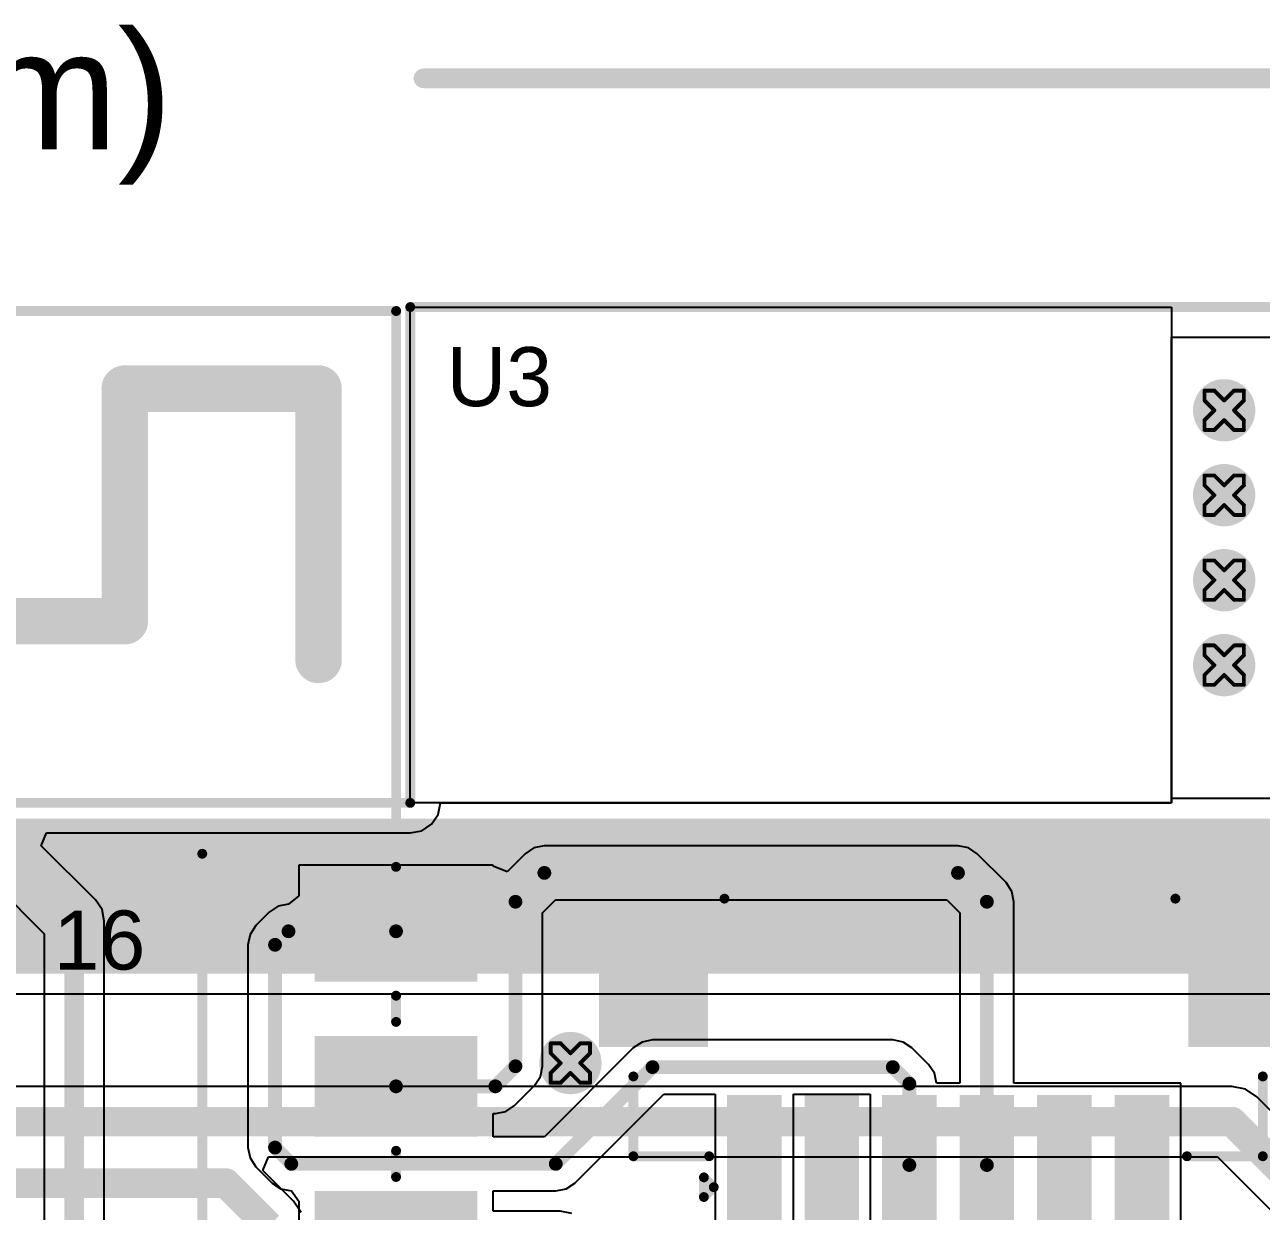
# Model space of a CAD drawing. Header units: inches. Extents: x -1 to 351, y 0 to 83.
# Drawn here: x 50.21 to 66.16, y 20.34 to 35.64 of the extents above; entities that cross this region are included whole.
import ezdxf

# ---------------------------------------------------------------- set-up
doc = ezdxf.new("R2010")
doc.units = ezdxf.units.IN
for name, color, linetype in [('Board Outline', 216, 'Continuous'), ('Bottom Layer', 5, 'Continuous'), ('Bottom Solder', 6, 'Continuous'), ('Dimensions', 6, 'Continuous'), ('Drill Drawing', 1, 'Continuous'), ('Multi-Layer', 9, 'Continuous'), ('Top Layer', 1, 'Continuous'), ('Top Overlay', 2, 'Continuous'), ('Top Paste', 8, 'Continuous'), ('Top Solder', 216, 'Continuous'), ('Via Holes', 16, 'Continuous')]:
    doc.layers.add(name, color=color, linetype=linetype)
doc.styles.add('Arial', font='', dxfattribs={"height": 0.2})
doc.styles.get('Arial').set_extended_font_data('Arial')

# ---------------------------------------------------------------- blocks, each defined once
blk = doc.blocks.new('BW16_7')
at = {"layer": 'Top Layer'}
for points in [[(9, 7.6), (9, 6.4), (7, 6.4), (7, 7.6)], [(9, 5.6), (9, 4.4), (7, 4.4), (7, 5.6)], [(9, 3.6), (9, 2.4), (7, 2.4), (7, 3.6)]]:
    blk.add_hatch(color=1, dxfattribs=at).paths.add_polyline_path(points)
at = {"layer": 'Top Paste'}
for points in [[(9, 7.6), (9, 6.4), (7, 6.4), (7, 7.6)], [(9, 5.6), (9, 4.4), (7, 4.4), (7, 5.6)], [(9, 3.6), (9, 2.4), (7, 2.4), (7, 3.6)]]:
    blk.add_hatch(color=8, dxfattribs=at).paths.add_polyline_path(points)
at = {"layer": 'Top Solder'}
for points in [[(9.05, 7.65), (9.05, 6.35), (6.95, 6.35), (6.95, 7.65)], [(9.05, 5.65), (9.05, 4.35), (6.95, 4.35), (6.95, 5.65)], [(9.05, 3.65), (9.05, 2.35), (6.95, 2.35), (6.95, 3.65)]]:
    blk.add_hatch(color=216, dxfattribs=at).paths.add_polyline_path(points)
at = {"layer": 'Top Overlay'}
for points in [[(-8, 15, 0.127, 0.127, 0), (8, 15, 0.127, 0.127, 0)], [(8, 7.831, 0.127, 0.127, 0), (8.002, 15.001, 0.127, 0.127, 0)], [(4.5, 14, 0.6, 0.6, 0), (7, 14, 0.6, 0.6, 0)], [(4.501, 11, 0.6, 0.6, 0), (4.501, 13.999, 0.6, 0.6, 0)], [(7, 10.5, 0.6, 0.6, 0), (7, 14, 0.6, 0.6, 0)], [(1.999, 11, 0.6, 0.6, 0), (4.501, 11, 0.6, 0.6, 0)], [(-5.5, 8, 0.127, 0.127, 0), (5.5, 8, 0.127, 0.127, 0)], [(5.5, -7, 0.127, 0.127, 0), (5.5, 8, 0.127, 0.127, 0)], [(8, 5.831, 0.127, 0.127, 0), (8, 6.169, 0.127, 0.127, 0)], [(8, 3.831, 0.127, 0.127, 0), (8, 4.169, 0.127, 0.127, 0)]]:
    blk.add_lwpolyline(points, format="xyseb", dxfattribs=at)
for points in [[(7.968, 15, 0.0635, 0.0635, 1), (8.032, 15, 0.0635, 0.0635, 1)], [(7.97, 15.001, 0.0635, 0.0635, 1), (8.034, 15.001, 0.0635, 0.0635, 1)], [(4.35, 14, 0.3, 0.3, 1), (4.65, 14, 0.3, 0.3, 1)], [(4.351, 13.999, 0.3, 0.3, 1), (4.651, 13.999, 0.3, 0.3, 1)], [(6.85, 14, 0.3, 0.3, 1), (7.15, 14, 0.3, 0.3, 1)], [(6.85, 14, 0.3, 0.3, 1), (7.15, 14, 0.3, 0.3, 1)], [(4.351, 11, 0.3, 0.3, 1), (4.651, 11, 0.3, 0.3, 1)], [(4.351, 11, 0.3, 0.3, 1), (4.651, 11, 0.3, 0.3, 1)], [(6.85, 10.5, 0.3, 0.3, 1), (7.15, 10.5, 0.3, 0.3, 1)], [(5.468, 8, 0.0635, 0.0635, 1), (5.532, 8, 0.0635, 0.0635, 1)], [(5.468, 8, 0.0635, 0.0635, 1), (5.532, 8, 0.0635, 0.0635, 1)], [(7.968, 7.831, 0.0635, 0.0635, 1), (8.032, 7.831, 0.0635, 0.0635, 1)], [(7.968, 6.169, 0.0635, 0.0635, 1), (8.032, 6.169, 0.0635, 0.0635, 1)], [(7.968, 5.831, 0.0635, 0.0635, 1), (8.032, 5.831, 0.0635, 0.0635, 1)], [(7.968, 4.169, 0.0635, 0.0635, 1), (8.032, 4.169, 0.0635, 0.0635, 1)], [(7.968, 3.831, 0.0635, 0.0635, 1), (8.032, 3.831, 0.0635, 0.0635, 1)]]:
    blk.add_lwpolyline(points, format="xyseb", close=True, dxfattribs=at)
at = {"layer": 'Top Overlay', "style": 'Arial'}
blk.add_text('16', height=0.762, rotation=360, dxfattribs=at).set_placement((3.582, 6.506))
blk = doc.blocks.new('V________T______59')
at = {"layer": 'Top Layer'}
for points in [[(-4.4, 2.162), (-3.2, 2.162), (-3.2, 0.362), (-4.4, 0.362)], [(3.2, 2.162), (4.4, 2.162), (4.4, 0.362), (3.2, 0.362)], [(-2.75, -0.462), (-2.25, -0.462), (-2.25, -2.062), (-2.75, -2.062)], [(-1.75, -0.462), (-1.25, -0.462), (-1.25, -2.062), (-1.75, -2.062)], [(-0.75, -0.462), (-0.25, -0.462), (-0.25, -2.062), (-0.75, -2.062)], [(0.25, -0.462), (0.75, -0.462), (0.75, -2.062), (0.25, -2.062)], [(1.25, -0.462), (1.75, -0.462), (1.75, -2.062), (1.25, -2.062)], [(2.25, -0.462), (2.75, -0.462), (2.75, -2.062), (2.25, -2.062)]]:
    blk.add_hatch(color=1, dxfattribs=at).paths.add_polyline_path(points)
at = {"layer": 'Top Paste'}
for points in [[(-4.4, 2.162), (-3.2, 2.162), (-3.2, 0.362), (-4.4, 0.362)], [(3.2, 2.162), (4.4, 2.162), (4.4, 0.362), (3.2, 0.362)], [(-2.75, -0.462), (-2.25, -0.462), (-2.25, -2.062), (-2.75, -2.062)], [(-1.75, -0.462), (-1.25, -0.462), (-1.25, -2.062), (-1.75, -2.062)], [(-0.75, -0.462), (-0.25, -0.462), (-0.25, -2.062), (-0.75, -2.062)], [(0.25, -0.462), (0.75, -0.462), (0.75, -2.062), (0.25, -2.062)], [(1.25, -0.462), (1.75, -0.462), (1.75, -2.062), (1.25, -2.062)], [(2.25, -0.462), (2.75, -0.462), (2.75, -2.062), (2.25, -2.062)]]:
    blk.add_hatch(color=8, dxfattribs=at).paths.add_polyline_path(points)
at = {"layer": 'Top Solder'}
for points in [[(-4.502, 2.264), (-3.098, 2.264), (-3.098, 0.261), (-4.502, 0.261)], [(3.098, 2.264), (4.502, 2.264), (4.502, 0.261), (3.098, 0.261)], [(-2.852, -0.361), (-2.148, -0.361), (-2.148, -2.164), (-2.852, -2.164)], [(-1.852, -0.361), (-1.148, -0.361), (-1.148, -2.164), (-1.852, -2.164)], [(-0.852, -0.361), (-0.148, -0.361), (-0.148, -2.164), (-0.852, -2.164)], [(0.148, -0.361), (0.852, -0.361), (0.852, -2.164), (0.148, -2.164)], [(1.148, -0.361), (1.852, -0.361), (1.852, -2.164), (1.148, -2.164)], [(2.148, -0.361), (2.852, -0.361), (2.852, -2.164), (2.148, -2.164)]]:
    blk.add_hatch(color=216, dxfattribs=at).paths.add_polyline_path(points)
at = {"layer": 'Top Overlay'}
for points in [[(-2.884, 2.173, 0.127, 0.127, 0), (2.932, 2.173, 0.127, 0.127, 0)], [(-4.059, -1.15, 0.127, 0.127, 0), (-4.059, -0.12, 0.127, 0.127, 0)], [(4.059, -1.15, 0.127, 0.127, 0), (4.059, -0.12, 0.127, 0.127, 0)], [(-4.059, -1.15, 0.127, 0.127, 0), (-3.08, -1.15, 0.127, 0.127, 0)], [(3.08, -1.15, 0.127, 0.127, 0), (4.059, -1.15, 0.127, 0.127, 0)], [(-3.15, -1.422, 0.127, 0.127, 0), (-3.023, -1.549, 0.127, 0.127, 0)], [(-3.15, -1.676, 0.127, 0.127, 0), (-3.15, -1.422, 0.127, 0.127, 0)], [(-3.15, -1.676, 0.127, 0.127, 0), (-3.023, -1.549, 0.127, 0.127, 0)]]:
    blk.add_lwpolyline(points, format="xyseb", dxfattribs=at)
for points in [[(-2.916, 2.173, 0.0635, 0.0635, 1), (-2.853, 2.173, 0.0635, 0.0635, 1)], [(2.9, 2.173, 0.0635, 0.0635, 1), (2.964, 2.173, 0.0635, 0.0635, 1)], [(-4.091, -0.12, 0.0635, 0.0635, 1), (-4.027, -0.12, 0.0635, 0.0635, 1)], [(4.027, -0.12, 0.0635, 0.0635, 1), (4.091, -0.12, 0.0635, 0.0635, 1)], [(-4.091, -1.15, 0.0635, 0.0635, 1), (-4.027, -1.15, 0.0635, 0.0635, 1)], [(-4.091, -1.15, 0.0635, 0.0635, 1), (-4.027, -1.15, 0.0635, 0.0635, 1)], [(-3.112, -1.15, 0.0635, 0.0635, 1), (-3.049, -1.15, 0.0635, 0.0635, 1)], [(3.049, -1.15, 0.0635, 0.0635, 1), (3.112, -1.15, 0.0635, 0.0635, 1)], [(4.027, -1.15, 0.0635, 0.0635, 1), (4.091, -1.15, 0.0635, 0.0635, 1)], [(4.027, -1.15, 0.0635, 0.0635, 1), (4.091, -1.15, 0.0635, 0.0635, 1)], [(-3.181, -1.422, 0.0635, 0.0635, 1), (-3.118, -1.422, 0.0635, 0.0635, 1)], [(-3.181, -1.422, 0.0635, 0.0635, 1), (-3.118, -1.422, 0.0635, 0.0635, 1)], [(-3.054, -1.549, 0.0635, 0.0635, 1), (-2.991, -1.549, 0.0635, 0.0635, 1)], [(-3.054, -1.549, 0.0635, 0.0635, 1), (-2.991, -1.549, 0.0635, 0.0635, 1)], [(-3.181, -1.676, 0.0635, 0.0635, 1), (-3.118, -1.676, 0.0635, 0.0635, 1)], [(-3.181, -1.676, 0.0635, 0.0635, 1), (-3.118, -1.676, 0.0635, 0.0635, 1)]]:
    blk.add_lwpolyline(points, format="xyseb", close=True, dxfattribs=at)

msp = doc.modelspace()

# ---------------------------------------------------------------- hatches: boundary and pattern name
at = {"layer": 'Bottom Layer'}
h = msp.add_hatch(color=5, dxfattribs=at)
edge = h.paths.add_edge_path()
edge.add_arc((65.684, 30.668), 0.3, 0, 360)
h = msp.add_hatch(color=5, dxfattribs=at)
edge = h.paths.add_edge_path()
edge.add_arc((65.684, 29.573), 0.3, 0, 360)
h = msp.add_hatch(color=5, dxfattribs=at)
edge = h.paths.add_edge_path()
edge.add_arc((65.684, 28.477), 0.3, 0, 360)
h = msp.add_hatch(color=5, dxfattribs=at)
edge = h.paths.add_edge_path()
edge.add_arc((65.684, 27.381), 0.3, 0, 360)
msp.add_hatch(color=5, dxfattribs=at).paths.add_polyline_path([(8.865, 23.402), (73.286, 23.402), (73.286, 25.4), (8.865, 25.4)])
h = msp.add_hatch(color=5, dxfattribs=at)
edge = h.paths.add_edge_path()
edge.add_arc((57.252, 22.248), 0.3, 0, 360)
at = {"layer": 'Bottom Solder'}
h = msp.add_hatch(color=6, dxfattribs=at)
edge = h.paths.add_edge_path()
edge.add_arc((65.684, 30.668), 0.402, 0, 360)
h = msp.add_hatch(color=6, dxfattribs=at)
edge = h.paths.add_edge_path()
edge.add_arc((65.684, 29.573), 0.402, 0, 360)
h = msp.add_hatch(color=6, dxfattribs=at)
edge = h.paths.add_edge_path()
edge.add_arc((65.684, 28.477), 0.402, 0, 360)
h = msp.add_hatch(color=6, dxfattribs=at)
edge = h.paths.add_edge_path()
edge.add_arc((65.684, 27.381), 0.402, 0, 360)
h = msp.add_hatch(color=6, dxfattribs=at)
edge = h.paths.add_edge_path()
edge.add_arc((57.252, 22.248), 0.402, 0, 360)
at = {"layer": 'Top Layer'}
h = msp.add_hatch(color=1, dxfattribs=at)
edge = h.paths.add_edge_path()
edge.add_arc((65.684, 30.668), 0.3, 0, 360)
h = msp.add_hatch(color=1, dxfattribs=at)
edge = h.paths.add_edge_path()
edge.add_arc((65.684, 29.573), 0.3, 0, 360)
h = msp.add_hatch(color=1, dxfattribs=at)
edge = h.paths.add_edge_path()
edge.add_arc((65.684, 28.477), 0.3, 0, 360)
h = msp.add_hatch(color=1, dxfattribs=at)
edge = h.paths.add_edge_path()
edge.add_arc((65.684, 27.381), 0.3, 0, 360)
h = msp.add_hatch(color=1, dxfattribs=at)
edge = h.paths.add_edge_path()
edge.add_arc((57.252, 22.248), 0.3, 0, 360)
at = {"layer": 'Top Solder'}
h = msp.add_hatch(color=216, dxfattribs=at)
edge = h.paths.add_edge_path()
edge.add_arc((65.684, 30.668), 0.402, 0, 360)
h = msp.add_hatch(color=216, dxfattribs=at)
edge = h.paths.add_edge_path()
edge.add_arc((65.684, 29.573), 0.402, 0, 360)
h = msp.add_hatch(color=216, dxfattribs=at)
edge = h.paths.add_edge_path()
edge.add_arc((65.684, 28.477), 0.402, 0, 360)
h = msp.add_hatch(color=216, dxfattribs=at)
edge = h.paths.add_edge_path()
edge.add_arc((65.684, 27.381), 0.402, 0, 360)
h = msp.add_hatch(color=216, dxfattribs=at)
edge = h.paths.add_edge_path()
edge.add_arc((57.252, 22.248), 0.402, 0, 360)
at = {"layer": 'Via Holes'}
h = msp.add_hatch(color=7, dxfattribs=at)
edge = h.paths.add_edge_path()
edge.add_arc((65.684, 30.668), 0.15, 0, 360)
h = msp.add_hatch(color=7, dxfattribs=at)
edge = h.paths.add_edge_path()
edge.add_arc((65.684, 29.573), 0.15, 0, 360)
h = msp.add_hatch(color=7, dxfattribs=at)
edge = h.paths.add_edge_path()
edge.add_arc((65.684, 28.477), 0.15, 0, 360)
h = msp.add_hatch(color=7, dxfattribs=at)
edge = h.paths.add_edge_path()
edge.add_arc((65.684, 27.381), 0.15, 0, 360)
h = msp.add_hatch(color=7, dxfattribs=at)
edge = h.paths.add_edge_path()
edge.add_arc((57.252, 22.248), 0.15, 0, 360)

# ---------------------------------------------------------------- linework, layer by layer
at = {"layer": 'Board Outline'}
for points in [[(55.186, 32, 0.127, 0.127, 0), (97.003, 32, 0.127, 0.127, 0)], [(55.186, 25.604, 0.127, 0.127, 0), (55.186, 32, 0.127, 0.127, 0)], [(38.807, 25.604, 0.127, 0.127, 0), (55.186, 25.604, 0.127, 0.127, 0)]]:
    msp.add_lwpolyline(points, format="xyseb", dxfattribs=at)
for points in [[(55.154, 32, 0.0635, 0.0635, 1), (55.217, 32, 0.0635, 0.0635, 1)], [(55.154, 32, 0.0635, 0.0635, 1), (55.217, 32, 0.0635, 0.0635, 1)], [(55.154, 25.604, 0.0635, 0.0635, 1), (55.217, 25.604, 0.0635, 0.0635, 1)], [(55.154, 25.604, 0.0635, 0.0635, 1), (55.217, 25.604, 0.0635, 0.0635, 1)]]:
    msp.add_lwpolyline(points, format="xyseb", close=True, dxfattribs=at)
at = {"layer": 'Bottom Layer'}
for p, q in [((65.003, 25.659), (65.003, 31.612)), ((65.003, 31.612), (72.766, 31.612)), ((72.895, 25.659), (65.003, 25.659)), ((22.319, 23.143), (67.649, 23.143)), ((65.784, 21.946), (26.903, 21.946)), ((65.957, 21.912), (65.784, 21.946)), ((66.105, 21.813), (65.957, 21.912)), ((67.556, 20.362), (66.105, 21.813)), ((53.285, 20.862), (53.359, 21.04)), ((53.359, 21.04), (65.596, 21.04)), ((65.596, 21.04), (66.782, 19.854)), ((53.68, 20.466), (53.285, 20.862)), ((53.779, 20.319), (53.68, 20.466)), ((53.68, 20.466), (53.68, 20.466))]:
    msp.add_line(p, q, dxfattribs=at)
for points in [[(26.903, 21.493, 0.381, 0.381, 0), (65.784, 21.493, 0.381, 0.381, 0)], [(65.784, 21.493, 0.381, 0.381, 0), (67.236, 20.041, 0.381, 0.381, 0)], [(27.383, 20.7, 0.381, 0.381, 0), (52.806, 20.7, 0.381, 0.381, 0)], [(52.806, 20.7, 0.381, 0.381, 0), (53.36, 20.146, 0.381, 0.381, 0)]]:
    msp.add_lwpolyline(points, format="xyseb", dxfattribs=at)
for points in [[(65.689, 21.493, 0.191, 0.191, 1), (65.879, 21.493, 0.191, 0.191, 1)], [(65.689, 21.493, 0.191, 0.191, 1), (65.879, 21.493, 0.191, 0.191, 1)], [(52.711, 20.7, 0.191, 0.191, 1), (52.902, 20.7, 0.191, 0.191, 1)], [(52.711, 20.7, 0.191, 0.191, 1), (52.902, 20.7, 0.191, 0.191, 1)]]:
    msp.add_lwpolyline(points, format="xyseb", close=True, dxfattribs=at)
at = {"layer": 'Dimensions'}
msp.add_lwpolyline([(55.357, 34.95, 0.254, 0.254, 0), (97.003, 34.95, 0.254, 0.254, 0)], format="xyseb", dxfattribs=at)
msp.add_lwpolyline([(55.294, 34.95, 0.127, 0.127, 1), (55.421, 34.95, 0.127, 0.127, 1)], format="xyseb", close=True, dxfattribs=at)
at = {"layer": 'Drill Drawing'}
for points in [[(65.43, 30.795, 0.0508, 0.0508, 0), (65.43, 30.922, 0.0508, 0.0508, 0)], [(65.43, 30.922, 0.0508, 0.0508, 0), (65.557, 30.922, 0.0508, 0.0508, 0)], [(65.557, 30.922, 0.0508, 0.0508, 0), (65.684, 30.795, 0.0508, 0.0508, 0)], [(65.684, 30.795, 0.0508, 0.0508, 0), (65.811, 30.922, 0.0508, 0.0508, 0)], [(65.811, 30.922, 0.0508, 0.0508, 0), (65.938, 30.922, 0.0508, 0.0508, 0)], [(65.938, 30.795, 0.0508, 0.0508, 0), (65.938, 30.922, 0.0508, 0.0508, 0)], [(65.43, 30.795, 0.0508, 0.0508, 0), (65.557, 30.668, 0.0508, 0.0508, 0)], [(65.811, 30.668, 0.0508, 0.0508, 0), (65.938, 30.795, 0.0508, 0.0508, 0)], [(65.43, 30.541, 0.0508, 0.0508, 0), (65.557, 30.668, 0.0508, 0.0508, 0)], [(65.811, 30.668, 0.0508, 0.0508, 0), (65.938, 30.541, 0.0508, 0.0508, 0)], [(65.43, 30.414, 0.0508, 0.0508, 0), (65.43, 30.541, 0.0508, 0.0508, 0)], [(65.557, 30.414, 0.0508, 0.0508, 0), (65.684, 30.541, 0.0508, 0.0508, 0)], [(65.684, 30.541, 0.0508, 0.0508, 0), (65.811, 30.414, 0.0508, 0.0508, 0)], [(65.938, 30.414, 0.0508, 0.0508, 0), (65.938, 30.541, 0.0508, 0.0508, 0)], [(65.43, 30.414, 0.0508, 0.0508, 0), (65.557, 30.414, 0.0508, 0.0508, 0)], [(65.811, 30.414, 0.0508, 0.0508, 0), (65.938, 30.414, 0.0508, 0.0508, 0)], [(65.43, 29.7, 0.0508, 0.0508, 0), (65.43, 29.827, 0.0508, 0.0508, 0)], [(65.43, 29.827, 0.0508, 0.0508, 0), (65.557, 29.827, 0.0508, 0.0508, 0)], [(65.557, 29.827, 0.0508, 0.0508, 0), (65.684, 29.7, 0.0508, 0.0508, 0)], [(65.684, 29.7, 0.0508, 0.0508, 0), (65.811, 29.827, 0.0508, 0.0508, 0)], [(65.811, 29.827, 0.0508, 0.0508, 0), (65.938, 29.827, 0.0508, 0.0508, 0)], [(65.938, 29.7, 0.0508, 0.0508, 0), (65.938, 29.827, 0.0508, 0.0508, 0)], [(65.43, 29.7, 0.0508, 0.0508, 0), (65.557, 29.573, 0.0508, 0.0508, 0)], [(65.811, 29.573, 0.0508, 0.0508, 0), (65.938, 29.7, 0.0508, 0.0508, 0)], [(65.43, 29.446, 0.0508, 0.0508, 0), (65.557, 29.573, 0.0508, 0.0508, 0)], [(65.811, 29.573, 0.0508, 0.0508, 0), (65.938, 29.446, 0.0508, 0.0508, 0)], [(65.43, 29.319, 0.0508, 0.0508, 0), (65.43, 29.446, 0.0508, 0.0508, 0)], [(65.557, 29.319, 0.0508, 0.0508, 0), (65.684, 29.446, 0.0508, 0.0508, 0)], [(65.684, 29.446, 0.0508, 0.0508, 0), (65.811, 29.319, 0.0508, 0.0508, 0)], [(65.938, 29.319, 0.0508, 0.0508, 0), (65.938, 29.446, 0.0508, 0.0508, 0)], [(65.43, 29.319, 0.0508, 0.0508, 0), (65.557, 29.319, 0.0508, 0.0508, 0)], [(65.811, 29.319, 0.0508, 0.0508, 0), (65.938, 29.319, 0.0508, 0.0508, 0)], [(65.43, 28.604, 0.0508, 0.0508, 0), (65.43, 28.731, 0.0508, 0.0508, 0)], [(65.43, 28.731, 0.0508, 0.0508, 0), (65.557, 28.731, 0.0508, 0.0508, 0)], [(65.557, 28.731, 0.0508, 0.0508, 0), (65.684, 28.604, 0.0508, 0.0508, 0)], [(65.684, 28.604, 0.0508, 0.0508, 0), (65.811, 28.731, 0.0508, 0.0508, 0)], [(65.811, 28.731, 0.0508, 0.0508, 0), (65.938, 28.731, 0.0508, 0.0508, 0)], [(65.938, 28.604, 0.0508, 0.0508, 0), (65.938, 28.731, 0.0508, 0.0508, 0)], [(65.43, 28.604, 0.0508, 0.0508, 0), (65.557, 28.477, 0.0508, 0.0508, 0)], [(65.811, 28.477, 0.0508, 0.0508, 0), (65.938, 28.604, 0.0508, 0.0508, 0)], [(65.43, 28.35, 0.0508, 0.0508, 0), (65.557, 28.477, 0.0508, 0.0508, 0)], [(65.811, 28.477, 0.0508, 0.0508, 0), (65.938, 28.35, 0.0508, 0.0508, 0)], [(65.43, 28.223, 0.0508, 0.0508, 0), (65.43, 28.35, 0.0508, 0.0508, 0)], [(65.43, 28.223, 0.0508, 0.0508, 0), (65.557, 28.223, 0.0508, 0.0508, 0)], [(65.557, 28.223, 0.0508, 0.0508, 0), (65.684, 28.35, 0.0508, 0.0508, 0)], [(65.684, 28.35, 0.0508, 0.0508, 0), (65.811, 28.223, 0.0508, 0.0508, 0)], [(65.811, 28.223, 0.0508, 0.0508, 0), (65.938, 28.223, 0.0508, 0.0508, 0)], [(65.938, 28.223, 0.0508, 0.0508, 0), (65.938, 28.35, 0.0508, 0.0508, 0)], [(65.43, 27.508, 0.0508, 0.0508, 0), (65.43, 27.635, 0.0508, 0.0508, 0)], [(65.43, 27.635, 0.0508, 0.0508, 0), (65.557, 27.635, 0.0508, 0.0508, 0)], [(65.557, 27.635, 0.0508, 0.0508, 0), (65.684, 27.508, 0.0508, 0.0508, 0)], [(65.684, 27.508, 0.0508, 0.0508, 0), (65.811, 27.635, 0.0508, 0.0508, 0)], [(65.811, 27.635, 0.0508, 0.0508, 0), (65.938, 27.635, 0.0508, 0.0508, 0)], [(65.938, 27.508, 0.0508, 0.0508, 0), (65.938, 27.635, 0.0508, 0.0508, 0)], [(65.43, 27.508, 0.0508, 0.0508, 0), (65.557, 27.381, 0.0508, 0.0508, 0)], [(65.811, 27.381, 0.0508, 0.0508, 0), (65.938, 27.508, 0.0508, 0.0508, 0)], [(65.43, 27.254, 0.0508, 0.0508, 0), (65.557, 27.381, 0.0508, 0.0508, 0)], [(65.43, 27.127, 0.0508, 0.0508, 0), (65.43, 27.254, 0.0508, 0.0508, 0)], [(65.557, 27.127, 0.0508, 0.0508, 0), (65.684, 27.254, 0.0508, 0.0508, 0)], [(65.684, 27.254, 0.0508, 0.0508, 0), (65.811, 27.127, 0.0508, 0.0508, 0)], [(65.811, 27.381, 0.0508, 0.0508, 0), (65.938, 27.254, 0.0508, 0.0508, 0)], [(65.938, 27.127, 0.0508, 0.0508, 0), (65.938, 27.254, 0.0508, 0.0508, 0)], [(65.43, 27.127, 0.0508, 0.0508, 0), (65.557, 27.127, 0.0508, 0.0508, 0)], [(65.811, 27.127, 0.0508, 0.0508, 0), (65.938, 27.127, 0.0508, 0.0508, 0)], [(56.998, 22.375, 0.0508, 0.0508, 0), (56.998, 22.502, 0.0508, 0.0508, 0)], [(56.998, 22.502, 0.0508, 0.0508, 0), (57.125, 22.502, 0.0508, 0.0508, 0)], [(57.125, 22.502, 0.0508, 0.0508, 0), (57.252, 22.375, 0.0508, 0.0508, 0)], [(57.252, 22.375, 0.0508, 0.0508, 0), (57.379, 22.502, 0.0508, 0.0508, 0)], [(57.379, 22.502, 0.0508, 0.0508, 0), (57.506, 22.502, 0.0508, 0.0508, 0)], [(57.506, 22.375, 0.0508, 0.0508, 0), (57.506, 22.502, 0.0508, 0.0508, 0)], [(56.998, 22.375, 0.0508, 0.0508, 0), (57.125, 22.248, 0.0508, 0.0508, 0)], [(57.379, 22.248, 0.0508, 0.0508, 0), (57.506, 22.375, 0.0508, 0.0508, 0)], [(56.998, 22.121, 0.0508, 0.0508, 0), (57.125, 22.248, 0.0508, 0.0508, 0)], [(57.379, 22.248, 0.0508, 0.0508, 0), (57.506, 22.121, 0.0508, 0.0508, 0)], [(56.998, 21.994, 0.0508, 0.0508, 0), (56.998, 22.121, 0.0508, 0.0508, 0)], [(56.998, 21.994, 0.0508, 0.0508, 0), (57.125, 21.994, 0.0508, 0.0508, 0)], [(57.125, 21.994, 0.0508, 0.0508, 0), (57.252, 22.121, 0.0508, 0.0508, 0)], [(57.252, 22.121, 0.0508, 0.0508, 0), (57.379, 21.994, 0.0508, 0.0508, 0)], [(57.379, 21.994, 0.0508, 0.0508, 0), (57.506, 21.994, 0.0508, 0.0508, 0)], [(57.506, 21.994, 0.0508, 0.0508, 0), (57.506, 22.121, 0.0508, 0.0508, 0)]]:
    msp.add_lwpolyline(points, format="xyseb", dxfattribs=at)
for points in [[(65.418, 30.922, 0.0254, 0.0254, 1), (65.443, 30.922, 0.0254, 0.0254, 1)], [(65.418, 30.922, 0.0254, 0.0254, 1), (65.443, 30.922, 0.0254, 0.0254, 1)], [(65.545, 30.922, 0.0254, 0.0254, 1), (65.57, 30.922, 0.0254, 0.0254, 1)], [(65.545, 30.922, 0.0254, 0.0254, 1), (65.57, 30.922, 0.0254, 0.0254, 1)], [(65.799, 30.922, 0.0254, 0.0254, 1), (65.824, 30.922, 0.0254, 0.0254, 1)], [(65.799, 30.922, 0.0254, 0.0254, 1), (65.824, 30.922, 0.0254, 0.0254, 1)], [(65.926, 30.922, 0.0254, 0.0254, 1), (65.951, 30.922, 0.0254, 0.0254, 1)], [(65.926, 30.922, 0.0254, 0.0254, 1), (65.951, 30.922, 0.0254, 0.0254, 1)], [(65.418, 30.795, 0.0254, 0.0254, 1), (65.443, 30.795, 0.0254, 0.0254, 1)], [(65.418, 30.795, 0.0254, 0.0254, 1), (65.443, 30.795, 0.0254, 0.0254, 1)], [(65.672, 30.795, 0.0254, 0.0254, 1), (65.697, 30.795, 0.0254, 0.0254, 1)], [(65.672, 30.795, 0.0254, 0.0254, 1), (65.697, 30.795, 0.0254, 0.0254, 1)], [(65.926, 30.795, 0.0254, 0.0254, 1), (65.951, 30.795, 0.0254, 0.0254, 1)], [(65.926, 30.795, 0.0254, 0.0254, 1), (65.951, 30.795, 0.0254, 0.0254, 1)], [(65.545, 30.668, 0.0254, 0.0254, 1), (65.57, 30.668, 0.0254, 0.0254, 1)], [(65.545, 30.668, 0.0254, 0.0254, 1), (65.57, 30.668, 0.0254, 0.0254, 1)], [(65.799, 30.668, 0.0254, 0.0254, 1), (65.824, 30.668, 0.0254, 0.0254, 1)], [(65.799, 30.668, 0.0254, 0.0254, 1), (65.824, 30.668, 0.0254, 0.0254, 1)], [(65.418, 30.541, 0.0254, 0.0254, 1), (65.443, 30.541, 0.0254, 0.0254, 1)], [(65.418, 30.541, 0.0254, 0.0254, 1), (65.443, 30.541, 0.0254, 0.0254, 1)], [(65.672, 30.541, 0.0254, 0.0254, 1), (65.697, 30.541, 0.0254, 0.0254, 1)], [(65.672, 30.541, 0.0254, 0.0254, 1), (65.697, 30.541, 0.0254, 0.0254, 1)], [(65.926, 30.541, 0.0254, 0.0254, 1), (65.951, 30.541, 0.0254, 0.0254, 1)], [(65.926, 30.541, 0.0254, 0.0254, 1), (65.951, 30.541, 0.0254, 0.0254, 1)], [(65.418, 30.414, 0.0254, 0.0254, 1), (65.443, 30.414, 0.0254, 0.0254, 1)], [(65.418, 30.414, 0.0254, 0.0254, 1), (65.443, 30.414, 0.0254, 0.0254, 1)], [(65.545, 30.414, 0.0254, 0.0254, 1), (65.57, 30.414, 0.0254, 0.0254, 1)], [(65.545, 30.414, 0.0254, 0.0254, 1), (65.57, 30.414, 0.0254, 0.0254, 1)], [(65.799, 30.414, 0.0254, 0.0254, 1), (65.824, 30.414, 0.0254, 0.0254, 1)], [(65.799, 30.414, 0.0254, 0.0254, 1), (65.824, 30.414, 0.0254, 0.0254, 1)], [(65.926, 30.414, 0.0254, 0.0254, 1), (65.951, 30.414, 0.0254, 0.0254, 1)], [(65.926, 30.414, 0.0254, 0.0254, 1), (65.951, 30.414, 0.0254, 0.0254, 1)], [(65.418, 29.827, 0.0254, 0.0254, 1), (65.443, 29.827, 0.0254, 0.0254, 1)], [(65.418, 29.827, 0.0254, 0.0254, 1), (65.443, 29.827, 0.0254, 0.0254, 1)], [(65.545, 29.827, 0.0254, 0.0254, 1), (65.57, 29.827, 0.0254, 0.0254, 1)], [(65.545, 29.827, 0.0254, 0.0254, 1), (65.57, 29.827, 0.0254, 0.0254, 1)], [(65.799, 29.827, 0.0254, 0.0254, 1), (65.824, 29.827, 0.0254, 0.0254, 1)], [(65.799, 29.827, 0.0254, 0.0254, 1), (65.824, 29.827, 0.0254, 0.0254, 1)], [(65.926, 29.827, 0.0254, 0.0254, 1), (65.951, 29.827, 0.0254, 0.0254, 1)], [(65.926, 29.827, 0.0254, 0.0254, 1), (65.951, 29.827, 0.0254, 0.0254, 1)], [(65.418, 29.7, 0.0254, 0.0254, 1), (65.443, 29.7, 0.0254, 0.0254, 1)], [(65.418, 29.7, 0.0254, 0.0254, 1), (65.443, 29.7, 0.0254, 0.0254, 1)], [(65.672, 29.7, 0.0254, 0.0254, 1), (65.697, 29.7, 0.0254, 0.0254, 1)], [(65.672, 29.7, 0.0254, 0.0254, 1), (65.697, 29.7, 0.0254, 0.0254, 1)], [(65.926, 29.7, 0.0254, 0.0254, 1), (65.951, 29.7, 0.0254, 0.0254, 1)], [(65.926, 29.7, 0.0254, 0.0254, 1), (65.951, 29.7, 0.0254, 0.0254, 1)], [(65.545, 29.573, 0.0254, 0.0254, 1), (65.57, 29.573, 0.0254, 0.0254, 1)], [(65.545, 29.573, 0.0254, 0.0254, 1), (65.57, 29.573, 0.0254, 0.0254, 1)], [(65.799, 29.573, 0.0254, 0.0254, 1), (65.824, 29.573, 0.0254, 0.0254, 1)], [(65.799, 29.573, 0.0254, 0.0254, 1), (65.824, 29.573, 0.0254, 0.0254, 1)], [(65.418, 29.446, 0.0254, 0.0254, 1), (65.443, 29.446, 0.0254, 0.0254, 1)], [(65.418, 29.446, 0.0254, 0.0254, 1), (65.443, 29.446, 0.0254, 0.0254, 1)], [(65.672, 29.446, 0.0254, 0.0254, 1), (65.697, 29.446, 0.0254, 0.0254, 1)], [(65.672, 29.446, 0.0254, 0.0254, 1), (65.697, 29.446, 0.0254, 0.0254, 1)], [(65.926, 29.446, 0.0254, 0.0254, 1), (65.951, 29.446, 0.0254, 0.0254, 1)], [(65.926, 29.446, 0.0254, 0.0254, 1), (65.951, 29.446, 0.0254, 0.0254, 1)], [(65.418, 29.319, 0.0254, 0.0254, 1), (65.443, 29.319, 0.0254, 0.0254, 1)], [(65.418, 29.319, 0.0254, 0.0254, 1), (65.443, 29.319, 0.0254, 0.0254, 1)], [(65.545, 29.319, 0.0254, 0.0254, 1), (65.57, 29.319, 0.0254, 0.0254, 1)], [(65.545, 29.319, 0.0254, 0.0254, 1), (65.57, 29.319, 0.0254, 0.0254, 1)], [(65.799, 29.319, 0.0254, 0.0254, 1), (65.824, 29.319, 0.0254, 0.0254, 1)], [(65.799, 29.319, 0.0254, 0.0254, 1), (65.824, 29.319, 0.0254, 0.0254, 1)], [(65.926, 29.319, 0.0254, 0.0254, 1), (65.951, 29.319, 0.0254, 0.0254, 1)], [(65.926, 29.319, 0.0254, 0.0254, 1), (65.951, 29.319, 0.0254, 0.0254, 1)], [(65.418, 28.731, 0.0254, 0.0254, 1), (65.443, 28.731, 0.0254, 0.0254, 1)], [(65.418, 28.731, 0.0254, 0.0254, 1), (65.443, 28.731, 0.0254, 0.0254, 1)], [(65.545, 28.731, 0.0254, 0.0254, 1), (65.57, 28.731, 0.0254, 0.0254, 1)], [(65.545, 28.731, 0.0254, 0.0254, 1), (65.57, 28.731, 0.0254, 0.0254, 1)], [(65.799, 28.731, 0.0254, 0.0254, 1), (65.824, 28.731, 0.0254, 0.0254, 1)], [(65.799, 28.731, 0.0254, 0.0254, 1), (65.824, 28.731, 0.0254, 0.0254, 1)], [(65.926, 28.731, 0.0254, 0.0254, 1), (65.951, 28.731, 0.0254, 0.0254, 1)], [(65.926, 28.731, 0.0254, 0.0254, 1), (65.951, 28.731, 0.0254, 0.0254, 1)], [(65.418, 28.604, 0.0254, 0.0254, 1), (65.443, 28.604, 0.0254, 0.0254, 1)], [(65.418, 28.604, 0.0254, 0.0254, 1), (65.443, 28.604, 0.0254, 0.0254, 1)], [(65.672, 28.604, 0.0254, 0.0254, 1), (65.697, 28.604, 0.0254, 0.0254, 1)], [(65.672, 28.604, 0.0254, 0.0254, 1), (65.697, 28.604, 0.0254, 0.0254, 1)], [(65.926, 28.604, 0.0254, 0.0254, 1), (65.951, 28.604, 0.0254, 0.0254, 1)], [(65.926, 28.604, 0.0254, 0.0254, 1), (65.951, 28.604, 0.0254, 0.0254, 1)], [(65.545, 28.477, 0.0254, 0.0254, 1), (65.57, 28.477, 0.0254, 0.0254, 1)], [(65.545, 28.477, 0.0254, 0.0254, 1), (65.57, 28.477, 0.0254, 0.0254, 1)], [(65.799, 28.477, 0.0254, 0.0254, 1), (65.824, 28.477, 0.0254, 0.0254, 1)], [(65.799, 28.477, 0.0254, 0.0254, 1), (65.824, 28.477, 0.0254, 0.0254, 1)], [(65.418, 28.35, 0.0254, 0.0254, 1), (65.443, 28.35, 0.0254, 0.0254, 1)], [(65.418, 28.35, 0.0254, 0.0254, 1), (65.443, 28.35, 0.0254, 0.0254, 1)], [(65.418, 28.223, 0.0254, 0.0254, 1), (65.443, 28.223, 0.0254, 0.0254, 1)], [(65.418, 28.223, 0.0254, 0.0254, 1), (65.443, 28.223, 0.0254, 0.0254, 1)], [(65.545, 28.223, 0.0254, 0.0254, 1), (65.57, 28.223, 0.0254, 0.0254, 1)], [(65.545, 28.223, 0.0254, 0.0254, 1), (65.57, 28.223, 0.0254, 0.0254, 1)], [(65.672, 28.35, 0.0254, 0.0254, 1), (65.697, 28.35, 0.0254, 0.0254, 1)], [(65.672, 28.35, 0.0254, 0.0254, 1), (65.697, 28.35, 0.0254, 0.0254, 1)], [(65.799, 28.223, 0.0254, 0.0254, 1), (65.824, 28.223, 0.0254, 0.0254, 1)], [(65.799, 28.223, 0.0254, 0.0254, 1), (65.824, 28.223, 0.0254, 0.0254, 1)], [(65.926, 28.35, 0.0254, 0.0254, 1), (65.951, 28.35, 0.0254, 0.0254, 1)], [(65.926, 28.35, 0.0254, 0.0254, 1), (65.951, 28.35, 0.0254, 0.0254, 1)], [(65.926, 28.223, 0.0254, 0.0254, 1), (65.951, 28.223, 0.0254, 0.0254, 1)], [(65.926, 28.223, 0.0254, 0.0254, 1), (65.951, 28.223, 0.0254, 0.0254, 1)], [(65.418, 27.635, 0.0254, 0.0254, 1), (65.443, 27.635, 0.0254, 0.0254, 1)], [(65.418, 27.635, 0.0254, 0.0254, 1), (65.443, 27.635, 0.0254, 0.0254, 1)], [(65.545, 27.635, 0.0254, 0.0254, 1), (65.57, 27.635, 0.0254, 0.0254, 1)], [(65.545, 27.635, 0.0254, 0.0254, 1), (65.57, 27.635, 0.0254, 0.0254, 1)], [(65.799, 27.635, 0.0254, 0.0254, 1), (65.824, 27.635, 0.0254, 0.0254, 1)], [(65.799, 27.635, 0.0254, 0.0254, 1), (65.824, 27.635, 0.0254, 0.0254, 1)], [(65.926, 27.635, 0.0254, 0.0254, 1), (65.951, 27.635, 0.0254, 0.0254, 1)], [(65.926, 27.635, 0.0254, 0.0254, 1), (65.951, 27.635, 0.0254, 0.0254, 1)], [(65.418, 27.508, 0.0254, 0.0254, 1), (65.443, 27.508, 0.0254, 0.0254, 1)], [(65.418, 27.508, 0.0254, 0.0254, 1), (65.443, 27.508, 0.0254, 0.0254, 1)], [(65.672, 27.508, 0.0254, 0.0254, 1), (65.697, 27.508, 0.0254, 0.0254, 1)], [(65.672, 27.508, 0.0254, 0.0254, 1), (65.697, 27.508, 0.0254, 0.0254, 1)], [(65.926, 27.508, 0.0254, 0.0254, 1), (65.951, 27.508, 0.0254, 0.0254, 1)], [(65.926, 27.508, 0.0254, 0.0254, 1), (65.951, 27.508, 0.0254, 0.0254, 1)], [(65.418, 27.254, 0.0254, 0.0254, 1), (65.443, 27.254, 0.0254, 0.0254, 1)], [(65.418, 27.254, 0.0254, 0.0254, 1), (65.443, 27.254, 0.0254, 0.0254, 1)], [(65.545, 27.381, 0.0254, 0.0254, 1), (65.57, 27.381, 0.0254, 0.0254, 1)], [(65.545, 27.381, 0.0254, 0.0254, 1), (65.57, 27.381, 0.0254, 0.0254, 1)], [(65.672, 27.254, 0.0254, 0.0254, 1), (65.697, 27.254, 0.0254, 0.0254, 1)], [(65.672, 27.254, 0.0254, 0.0254, 1), (65.697, 27.254, 0.0254, 0.0254, 1)], [(65.799, 27.381, 0.0254, 0.0254, 1), (65.824, 27.381, 0.0254, 0.0254, 1)], [(65.799, 27.381, 0.0254, 0.0254, 1), (65.824, 27.381, 0.0254, 0.0254, 1)], [(65.926, 27.254, 0.0254, 0.0254, 1), (65.951, 27.254, 0.0254, 0.0254, 1)], [(65.926, 27.254, 0.0254, 0.0254, 1), (65.951, 27.254, 0.0254, 0.0254, 1)], [(65.418, 27.127, 0.0254, 0.0254, 1), (65.443, 27.127, 0.0254, 0.0254, 1)], [(65.418, 27.127, 0.0254, 0.0254, 1), (65.443, 27.127, 0.0254, 0.0254, 1)], [(65.545, 27.127, 0.0254, 0.0254, 1), (65.57, 27.127, 0.0254, 0.0254, 1)], [(65.545, 27.127, 0.0254, 0.0254, 1), (65.57, 27.127, 0.0254, 0.0254, 1)], [(65.799, 27.127, 0.0254, 0.0254, 1), (65.824, 27.127, 0.0254, 0.0254, 1)], [(65.799, 27.127, 0.0254, 0.0254, 1), (65.824, 27.127, 0.0254, 0.0254, 1)], [(65.926, 27.127, 0.0254, 0.0254, 1), (65.951, 27.127, 0.0254, 0.0254, 1)], [(65.926, 27.127, 0.0254, 0.0254, 1), (65.951, 27.127, 0.0254, 0.0254, 1)], [(56.985, 22.502, 0.0254, 0.0254, 1), (57.011, 22.502, 0.0254, 0.0254, 1)], [(56.985, 22.502, 0.0254, 0.0254, 1), (57.011, 22.502, 0.0254, 0.0254, 1)], [(57.112, 22.502, 0.0254, 0.0254, 1), (57.138, 22.502, 0.0254, 0.0254, 1)], [(57.112, 22.502, 0.0254, 0.0254, 1), (57.138, 22.502, 0.0254, 0.0254, 1)], [(57.366, 22.502, 0.0254, 0.0254, 1), (57.392, 22.502, 0.0254, 0.0254, 1)], [(57.366, 22.502, 0.0254, 0.0254, 1), (57.392, 22.502, 0.0254, 0.0254, 1)], [(57.493, 22.502, 0.0254, 0.0254, 1), (57.519, 22.502, 0.0254, 0.0254, 1)], [(57.493, 22.502, 0.0254, 0.0254, 1), (57.519, 22.502, 0.0254, 0.0254, 1)], [(56.985, 22.375, 0.0254, 0.0254, 1), (57.011, 22.375, 0.0254, 0.0254, 1)], [(56.985, 22.375, 0.0254, 0.0254, 1), (57.011, 22.375, 0.0254, 0.0254, 1)], [(57.239, 22.375, 0.0254, 0.0254, 1), (57.265, 22.375, 0.0254, 0.0254, 1)], [(57.239, 22.375, 0.0254, 0.0254, 1), (57.265, 22.375, 0.0254, 0.0254, 1)], [(57.493, 22.375, 0.0254, 0.0254, 1), (57.519, 22.375, 0.0254, 0.0254, 1)], [(57.493, 22.375, 0.0254, 0.0254, 1), (57.519, 22.375, 0.0254, 0.0254, 1)], [(57.112, 22.248, 0.0254, 0.0254, 1), (57.138, 22.248, 0.0254, 0.0254, 1)], [(57.112, 22.248, 0.0254, 0.0254, 1), (57.138, 22.248, 0.0254, 0.0254, 1)], [(57.366, 22.248, 0.0254, 0.0254, 1), (57.392, 22.248, 0.0254, 0.0254, 1)], [(57.366, 22.248, 0.0254, 0.0254, 1), (57.392, 22.248, 0.0254, 0.0254, 1)], [(56.985, 22.121, 0.0254, 0.0254, 1), (57.011, 22.121, 0.0254, 0.0254, 1)], [(56.985, 22.121, 0.0254, 0.0254, 1), (57.011, 22.121, 0.0254, 0.0254, 1)], [(56.985, 21.994, 0.0254, 0.0254, 1), (57.011, 21.994, 0.0254, 0.0254, 1)], [(56.985, 21.994, 0.0254, 0.0254, 1), (57.011, 21.994, 0.0254, 0.0254, 1)], [(57.112, 21.994, 0.0254, 0.0254, 1), (57.138, 21.994, 0.0254, 0.0254, 1)], [(57.112, 21.994, 0.0254, 0.0254, 1), (57.138, 21.994, 0.0254, 0.0254, 1)], [(57.239, 22.121, 0.0254, 0.0254, 1), (57.265, 22.121, 0.0254, 0.0254, 1)], [(57.239, 22.121, 0.0254, 0.0254, 1), (57.265, 22.121, 0.0254, 0.0254, 1)], [(57.366, 21.994, 0.0254, 0.0254, 1), (57.392, 21.994, 0.0254, 0.0254, 1)], [(57.366, 21.994, 0.0254, 0.0254, 1), (57.392, 21.994, 0.0254, 0.0254, 1)], [(57.493, 22.121, 0.0254, 0.0254, 1), (57.519, 22.121, 0.0254, 0.0254, 1)], [(57.493, 22.121, 0.0254, 0.0254, 1), (57.519, 22.121, 0.0254, 0.0254, 1)], [(57.493, 21.994, 0.0254, 0.0254, 1), (57.519, 21.994, 0.0254, 0.0254, 1)], [(57.493, 21.994, 0.0254, 0.0254, 1), (57.519, 21.994, 0.0254, 0.0254, 1)]]:
    msp.add_lwpolyline(points, format="xyseb", close=True, dxfattribs=at)
at = {"layer": 'Multi-Layer'}
for p, q in [((55.186, 25.604), (55.186, 32)), ((55.186, 32), (65.003, 32)), ((65.003, 32), (65.003, 25.604)), ((65.003, 25.604), (55.186, 25.604))]:
    msp.add_line(p, q, dxfattribs=at)
at = {"layer": 'Top Layer'}
for p, q in [((65.003, 25.604), (65.003, 31.612)), ((65.003, 31.612), (96.614, 31.612)), ((55.545, 25.455), (55.574, 25.604)), ((55.574, 25.604), (65.003, 25.604)), ((55.46, 25.329), (55.545, 25.455)), ((50.427, 25.051), (50.495, 25.216)), ((50.495, 25.216), (55.186, 25.216)), ((55.186, 25.216), (55.334, 25.245)), ((55.334, 25.245), (55.46, 25.329)), ((51.126, 24.353), (50.427, 25.051)), ((56.915, 25.051), (56.781, 25.024)), ((56.915, 25.051), (56.915, 25.051)), ((62.251, 25.051), (56.915, 25.051)), ((62.385, 25.024), (62.251, 25.051)), ((56.668, 24.949), (56.435, 24.715)), ((56.781, 25.024), (56.668, 24.949)), ((56.668, 24.949), (56.668, 24.949)), ((62.498, 24.949), (62.385, 25.024)), ((62.87, 24.576), (62.498, 24.949)), ((56.257, 24.802), (53.749, 24.802)), ((53.749, 24.802), (53.749, 24.406)), ((56.257, 24.789), (56.257, 24.802)), ((56.435, 24.715), (56.257, 24.789)), ((49.81, 24.57), (50.462, 23.917)), ((62.946, 24.463), (62.87, 24.576)), ((62.87, 24.576), (62.87, 24.576)), ((53.749, 24.406), (53.615, 24.298)), ((62.973, 24.329), (62.946, 24.463)), ((51.21, 24.227), (51.126, 24.353)), ((53.482, 24.271), (53.368, 24.195)), ((53.615, 24.298), (53.482, 24.271)), ((56.893, 24.184), (57.06, 24.352)), ((57.06, 24.352), (62.106, 24.352)), ((62.106, 24.352), (62.274, 24.184)), ((62.973, 21.987), (62.973, 24.329)), ((51.239, 24.078), (51.21, 24.227)), ((53.368, 24.195), (53.194, 24.022)), ((53.368, 24.195), (53.368, 24.195)), ((56.893, 22.207), (56.893, 24.184)), ((62.274, 24.184), (62.274, 21.987)), ((51.239, 14.437), (51.239, 24.078)), ((53.194, 24.022), (53.119, 23.908)), ((50.462, 23.917), (50.462, 13.31)), ((53.119, 23.908), (53.092, 23.774)), ((53.092, 23.774), (53.092, 21.158)), ((58.176, 22.519), (58.063, 22.443)), ((58.31, 22.546), (58.176, 22.519)), ((61.41, 22.546), (58.31, 22.546)), ((61.543, 22.519), (61.41, 22.546)), ((61.657, 22.443), (61.543, 22.519)), ((58.063, 22.443), (56.917, 21.298)), ((61.87, 22.23), (61.657, 22.443)), ((56.866, 22.074), (56.893, 22.207)), ((61.946, 22.116), (61.87, 22.23)), ((56.79, 21.96), (56.866, 22.074)), ((61.972, 21.987), (61.946, 22.116)), ((56.531, 21.701), (56.79, 21.96)), ((62.274, 21.987), (61.972, 21.987)), ((65.127, 21.987), (62.973, 21.987)), ((65.127, 19.879), (65.127, 21.987)), ((56.418, 21.625), (56.531, 21.701)), ((57.31, 20.701), (58.455, 21.846)), ((58.455, 21.846), (59.119, 21.846)), ((59.119, 21.846), (59.119, 19.879)), ((60.127, 19.879), (60.127, 21.846)), ((60.127, 21.846), (61.119, 21.846)), ((61.119, 21.846), (61.119, 19.879)), ((56.257, 21.298), (56.257, 21.599)), ((56.257, 21.599), (56.284, 21.599)), ((56.284, 21.599), (56.418, 21.625)), ((56.917, 21.298), (56.257, 21.298)), ((53.092, 21.158), (53.119, 21.024)), ((53.119, 21.024), (53.194, 20.911)), ((53.194, 20.911), (53.404, 20.701)), ((53.404, 20.701), (53.518, 20.625)), ((53.518, 20.625), (53.652, 20.599)), ((53.652, 20.599), (53.749, 20.466)), ((56.257, 20.337), (56.257, 20.599)), ((56.257, 20.599), (57.062, 20.599)), ((57.062, 20.599), (57.196, 20.625)), ((57.196, 20.625), (57.31, 20.701)), ((53.749, 20.466), (53.749, 19.094)), ((57.12, 20.337), (56.257, 20.337)), ((57.269, 20.307), (57.12, 20.337))]:
    msp.add_line(p, q, dxfattribs=at)
for points in [[(49.971, 24.958, 0.254, 0.254, 0), (50.851, 24.078, 0.254, 0.254, 0)], [(56.543, 24.329, 0.178, 0.178, 0), (56.915, 24.701, 0.178, 0.178, 0)], [(56.915, 24.701, 0.178, 0.178, 0), (62.251, 24.701, 0.178, 0.178, 0)], [(62.251, 24.701, 0.178, 0.178, 0), (62.623, 24.329, 0.178, 0.178, 0)], [(56.543, 22.207, 0.178, 0.178, 0), (56.543, 24.329, 0.178, 0.178, 0)], [(62.623, 20.933, 0.178, 0.178, 0), (62.623, 24.329, 0.178, 0.178, 0)], [(50.851, 13.31, 0.254, 0.254, 0), (50.851, 24.078, 0.254, 0.254, 0)], [(53.442, 23.774, 0.178, 0.178, 0), (53.615, 23.948, 0.178, 0.178, 0)], [(53.615, 23.948, 0.178, 0.178, 0), (55.003, 23.948, 0.178, 0.178, 0)], [(53.442, 21.158, 0.178, 0.178, 0), (53.442, 23.774, 0.178, 0.178, 0)], [(56.284, 21.948, 0.178, 0.178, 0), (56.543, 22.207, 0.178, 0.178, 0)], [(57.062, 20.948, 0.178, 0.178, 0), (58.31, 22.196, 0.178, 0.178, 0)], [(58.31, 22.196, 0.178, 0.178, 0), (61.41, 22.196, 0.178, 0.178, 0)], [(61.41, 22.196, 0.178, 0.178, 0), (61.623, 21.982, 0.178, 0.178, 0)], [(55.003, 21.948, 0.178, 0.178, 0), (56.284, 21.948, 0.178, 0.178, 0)], [(61.623, 20.933, 0.178, 0.178, 0), (61.623, 21.982, 0.178, 0.178, 0)], [(53.442, 21.158, 0.178, 0.178, 0), (53.652, 20.948, 0.178, 0.178, 0)], [(53.652, 20.948, 0.178, 0.178, 0), (57.062, 20.948, 0.178, 0.178, 0)]]:
    msp.add_lwpolyline(points, format="xyseb", dxfattribs=at)
for points in [[(56.871, 24.701, 0.0889, 0.0889, 1), (56.96, 24.701, 0.0889, 0.0889, 1)], [(56.871, 24.701, 0.0889, 0.0889, 1), (56.96, 24.701, 0.0889, 0.0889, 1)], [(62.206, 24.701, 0.0889, 0.0889, 1), (62.295, 24.701, 0.0889, 0.0889, 1)], [(62.206, 24.701, 0.0889, 0.0889, 1), (62.295, 24.701, 0.0889, 0.0889, 1)], [(56.499, 24.329, 0.0889, 0.0889, 1), (56.587, 24.329, 0.0889, 0.0889, 1)], [(56.499, 24.329, 0.0889, 0.0889, 1), (56.587, 24.329, 0.0889, 0.0889, 1)], [(62.579, 24.329, 0.0889, 0.0889, 1), (62.668, 24.329, 0.0889, 0.0889, 1)], [(62.579, 24.329, 0.0889, 0.0889, 1), (62.668, 24.329, 0.0889, 0.0889, 1)], [(50.787, 24.078, 0.127, 0.127, 1), (50.914, 24.078, 0.127, 0.127, 1)], [(50.787, 24.078, 0.127, 0.127, 1), (50.914, 24.078, 0.127, 0.127, 1)], [(53.571, 23.948, 0.0889, 0.0889, 1), (53.66, 23.948, 0.0889, 0.0889, 1)], [(53.571, 23.948, 0.0889, 0.0889, 1), (53.66, 23.948, 0.0889, 0.0889, 1)], [(54.958, 23.948, 0.0889, 0.0889, 1), (55.047, 23.948, 0.0889, 0.0889, 1)], [(53.397, 23.774, 0.0889, 0.0889, 1), (53.486, 23.774, 0.0889, 0.0889, 1)], [(53.397, 23.774, 0.0889, 0.0889, 1), (53.486, 23.774, 0.0889, 0.0889, 1)], [(56.499, 22.207, 0.0889, 0.0889, 1), (56.587, 22.207, 0.0889, 0.0889, 1)], [(56.499, 22.207, 0.0889, 0.0889, 1), (56.587, 22.207, 0.0889, 0.0889, 1)], [(58.266, 22.196, 0.0889, 0.0889, 1), (58.354, 22.196, 0.0889, 0.0889, 1)], [(58.266, 22.196, 0.0889, 0.0889, 1), (58.354, 22.196, 0.0889, 0.0889, 1)], [(61.365, 22.196, 0.0889, 0.0889, 1), (61.454, 22.196, 0.0889, 0.0889, 1)], [(61.365, 22.196, 0.0889, 0.0889, 1), (61.454, 22.196, 0.0889, 0.0889, 1)], [(54.958, 21.948, 0.0889, 0.0889, 1), (55.047, 21.948, 0.0889, 0.0889, 1)], [(56.239, 21.948, 0.0889, 0.0889, 1), (56.328, 21.948, 0.0889, 0.0889, 1)], [(56.239, 21.948, 0.0889, 0.0889, 1), (56.328, 21.948, 0.0889, 0.0889, 1)], [(61.579, 21.982, 0.0889, 0.0889, 1), (61.668, 21.982, 0.0889, 0.0889, 1)], [(61.579, 21.982, 0.0889, 0.0889, 1), (61.668, 21.982, 0.0889, 0.0889, 1)], [(53.397, 21.158, 0.0889, 0.0889, 1), (53.486, 21.158, 0.0889, 0.0889, 1)], [(53.397, 21.158, 0.0889, 0.0889, 1), (53.486, 21.158, 0.0889, 0.0889, 1)], [(53.607, 20.948, 0.0889, 0.0889, 1), (53.696, 20.948, 0.0889, 0.0889, 1)], [(53.607, 20.948, 0.0889, 0.0889, 1), (53.696, 20.948, 0.0889, 0.0889, 1)], [(57.018, 20.948, 0.0889, 0.0889, 1), (57.107, 20.948, 0.0889, 0.0889, 1)], [(57.018, 20.948, 0.0889, 0.0889, 1), (57.107, 20.948, 0.0889, 0.0889, 1)], [(61.579, 20.933, 0.0889, 0.0889, 1), (61.668, 20.933, 0.0889, 0.0889, 1)], [(62.579, 20.933, 0.0889, 0.0889, 1), (62.668, 20.933, 0.0889, 0.0889, 1)]]:
    msp.add_lwpolyline(points, format="xyseb", close=True, dxfattribs=at)

# ---------------------------------------------------------------- block references
for name, p in [('BW16_7', (47.003, 16.948)), ('V________T______59', (62.123, 22.196))]:
    msp.add_blockref(name, p)

# ---------------------------------------------------------------- texts
at = {"layer": 'Dimensions', "style": 'Arial'}
msp.add_text('97.00 (mm)', height=1.524, dxfattribs=at).set_placement((41.239, 34.036))
at = {"layer": 'Top Overlay', "style": 'Arial'}
msp.add_text('U3', height=0.762, dxfattribs=at).set_placement((55.655, 30.721))

doc.saveas('drawing.dxf')
